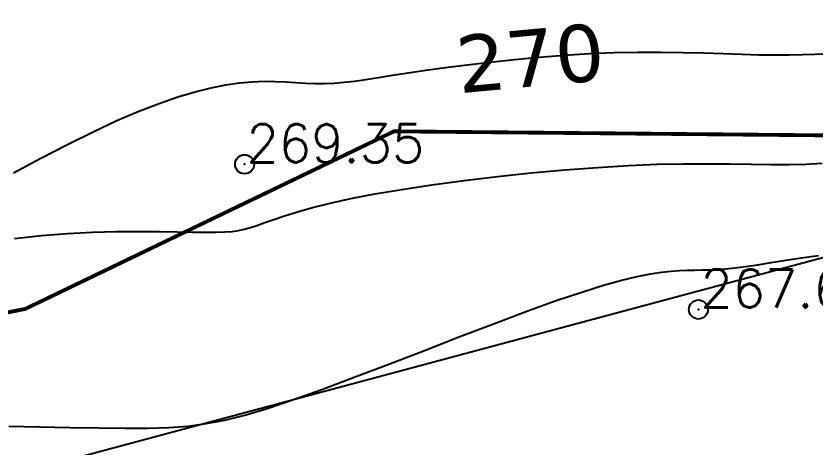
# Model space of a CAD drawing. Header units: millimetres. Extents: x 524954 to 526204, y 9523489 to 9524010.
# Drawn here: x 525845.92 to 525866.89, y 9523647.54 to 9523658.85 of the extents above; entities that cross this region are included whole.
import ezdxf
from ezdxf.enums import TextEntityAlignment as Align

# ---------------------------------------------------------------- set-up
doc = ezdxf.new("R2010")
doc.units = ezdxf.units.MM
doc.header["$PDMODE"] = 32
doc.header["$PDSIZE"] = 0.5
doc.linetypes.add('ACAD_ISO12W100', pattern=[21, 12, -3, 0, -3, 0, -3])
for name, color, linetype in [('Bord Fleuve', 4, 'ACAD_ISO12W100'), ('CN_01_00', 3, 'Continuous'), ('CN_02_00', 4, 'Continuous'), ('CN_10_00', 1, 'Continuous'), ('Cotation Courbes de niveau', 7, 'Continuous'), ('TopoAlt', 3, 'Continuous'), ('TOPOJIS', 7, 'Continuous')]:
    doc.layers.add(name, color=color, linetype=linetype)
doc.styles.add('Simplex 1.0', font='Simplex.shx', dxfattribs={"width": 0.99, "height": 1})
doc.styles.add('Verdana 1.0', font='verdana.ttf', dxfattribs={"width": 0.99, "height": 1})

# ---------------------------------------------------------------- blocks, each defined once
blk = doc.blocks.new('TCPOINT M')
at = {"color": 0}
blk.add_point((0, 0), dxfattribs=at)
at = {"layer": 'TopoAlt', "style": 'Simplex 1.0', "width": 0.99}
blk.add_attdef('ALT', (0.15, 0.15), '', height=1, dxfattribs=at)

msp = doc.modelspace()

# ---------------------------------------------------------------- hatches: boundary and pattern name
at = {"layer": 'Bord Fleuve', "ltscale": 0.5}
h = msp.add_hatch(dxfattribs=at)
h.set_pattern_fill('ANSI33', color=256, scale=2, angle=330, style=0)
h.paths.add_polyline_path([(526101.715, 9523771.778), (526101.498, 9523728.689), (526067.042, 9523702.1), (526048.223, 9523678.528), (526031.816, 9523676.184), (526027.837, 9523671.249), (526016.46, 9523661.911), (526012.684, 9523655.259), (526010.342, 9523652.337), (526009.349, 9523649.826), (526002.836, 9523644.901), (526001.359, 9523638.704), (525998.552, 9523634.868), (525992.641, 9523630.59), (525971.373, 9523621.771), (525946.333, 9523622.282), (525936.503, 9523619.892), (525930.695, 9523617.923), (525919.699, 9523615.395), (525895.841, 9523612.948), (525885.599, 9523613.628), (525875.196, 9523613.421), (525867.372, 9523614.558), (525859.164, 9523613.749), (525850.68, 9523611.584), (525842.877, 9523609.413), (525834.137, 9523605.724), (525821.783, 9523602.11), (525815.903, 9523600.185), (525796.184, 9523594.113), (525774.026, 9523585.199), (525767.099, 9523581.761), (525763.989, 9523580.32), (525760.33, 9523578.539), (525748.039, 9523572.413), (525744.059, 9523571.766), (525739.195, 9523569.005), (525726.381, 9523563.785), (525719.788, 9523561.814), (525707.248, 9523554.536), (525700.147, 9523552.212), (525692.212, 9523549.16), (525674.921, 9523545.702), (525662.522, 9523542.332), (525644.942, 9523541.016), (525635.899, 9523540.053), (525621.612, 9523536.522), (525609.298, 9523533.789), (525593.484, 9523529.477), (525590.482, 9523529.837), (525587.338, 9523528.188), (525575.413, 9523524.864), (525573.541, 9523524.376), (525537.559, 9523507.804), (525536.053, 9523507.312), (525509.961, 9523500.658), (525472.702, 9523501.018), (525453.195, 9523495.13), (525425.264, 9523493.316), (525409.725, 9523500.229), (525383.624, 9523517.145), (525374.857, 9523528.592), (525397.503, 9523550.219), (525408.728, 9523544.096), (525423.511, 9523536.311), (525445.736, 9523537.578), (525453.966, 9523539.782), (525464.454, 9523546.087), (525473.153, 9523547.827), (525482.046, 9523548.599), (525491.438, 9523548.246), (525499.251, 9523546.152), (525510.455, 9523545.914), (525524.182, 9523548.573), (525533.752, 9523550.446), (525539.312, 9523550.42), (525543.959, 9523554.529), (525548.966, 9523556.567), (525556.157, 9523559.482), (525565.701, 9523562.659), (525575.687, 9523565.927), (525586.045, 9523569.089), (525592.726, 9523570.833), (525599.232, 9523573.013), (525615.849, 9523577.326), (525625.16, 9523582.583), (525628.685, 9523586.517), (525632.523, 9523586.625), (525648.079, 9523583.088), (525655.429, 9523583.638), (525665.347, 9523586.334), (525670.505, 9523587.365), (525674.974, 9523592.31), (525681.363, 9523595.427), (525690.374, 9523596.897), (525696.726, 9523596.667), (525703.112, 9523600.372), (525712.502, 9523603.181), (525720.951, 9523606.622), (525729.973, 9523611.744), (525735.094, 9523612.577), (525741.896, 9523615.967), (525746.088, 9523618.007), (525749.05, 9523619.379), (525756.94, 9523623.296), (525766.831, 9523627.898), (525804.249, 9523638.101), (525817.576, 9523642.025), (525828.432, 9523644.919), (525839.805, 9523649.896), (525846.166, 9523651.166), (525855.839, 9523655.822), (525867.776, 9523655.711), (525877.503, 9523655.632), (525886.144, 9523654.198), (525894.786, 9523653.829), (525911.157, 9523655.506), (525918.652, 9523656.801), (525925.004, 9523658.249), (525933.183, 9523660.832), (525939.613, 9523663.374), (525944.509, 9523665.893), (525950.393, 9523669.022), (525957.623, 9523672.73), (525962.986, 9523676.276), (525970.165, 9523679.965), (525973.599, 9523682.924), (525976.261, 9523684.646), (525980.145, 9523686.246), (525987.591, 9523689.162), (525991.967, 9523692.966), (525998.543, 9523697.851), (526003.542, 9523703.73), (526012.581, 9523711.677), (526026.66, 9523716.709), (526030.85, 9523726.011), (526046.387, 9523740.613), (526052.355, 9523745.599), (526061.927, 9523759.011), (526073.275, 9523760.379), (526077.818, 9523761.95), (526083.981, 9523762.217)])
h.paths.add_polyline_path([(525512.661, 9523516.101), (525534.357, 9523523.257), (525535.319, 9523520.342), (525513.623, 9523513.186)], flags=24)
h.paths.add_polyline_path([(525743.331, 9523593.045), (525764.315, 9523602.078), (525765.529, 9523599.259), (525744.545, 9523590.226)], flags=24)
h.paths.add_polyline_path([(525983.194, 9523662.071), (526001.508, 9523675.73), (526003.343, 9523673.269), (525985.029, 9523659.611)], flags=24)

# ---------------------------------------------------------------- linework, layer by layer
at = {"layer": 'Bord Fleuve', "ltscale": 0.35, "flags": 128}
msp.add_lwpolyline([(525394.064, 9523546.741, 0.1, 0.1, 0), (525403.511, 9523541.057, 0.1, 0.1, 0), (525423.511, 9523536.311, 0.1, 0.1, 0), (525445.736, 9523537.578, 0.1, 0.1, 0), (525453.966, 9523539.782, 0.1, 0.1, 0), (525464.454, 9523546.087, 0.1, 0.1, 0), (525473.153, 9523547.827, 0.1, 0.1, 0), (525482.046, 9523548.599, 0.1, 0.1, 0), (525491.438, 9523548.246, 0.1, 0.1, 0), (525499.251, 9523546.152, 0.1, 0.1, 0), (525510.455, 9523545.914, 0.1, 0.1, 0), (525524.182, 9523548.573, 0.1, 0.1, 0), (525533.752, 9523550.446, 0.1, 0.1, 0), (525539.312, 9523550.42, 0.1, 0.1, 0), (525543.959, 9523554.529, 0.1, 0.1, 0), (525548.966, 9523556.567, 0.1, 0.1, 0), (525556.157, 9523559.482, 0.1, 0.1, 0), (525565.701, 9523562.659, 0.1, 0.1, 0), (525575.687, 9523565.927, 0.1, 0.1, 0), (525586.045, 9523569.089, 0.1, 0.1, 0), (525592.726, 9523570.833, 0.1, 0.1, 0), (525599.232, 9523573.013, 0.1, 0.1, 0), (525615.849, 9523577.326, 0.1, 0.1, 0), (525625.16, 9523582.583, 0.1, 0.1, 0), (525628.685, 9523586.517, 0.1, 0.1, 0), (525632.523, 9523586.625, 0.1, 0.1, 0), (525648.079, 9523583.088, 0.1, 0.1, 0), (525655.429, 9523583.638, 0.1, 0.1, 0), (525665.347, 9523586.334, 0.1, 0.1, 0), (525670.505, 9523587.365, 0.1, 0.1, 0), (525674.974, 9523592.31, 0.1, 0.1, 0), (525674.974, 9523592.31, 0.1, 0.1, 0), (525681.363, 9523595.427, 0.1, 0.1, 0), (525681.363, 9523595.427, 0.1, 0.1, 0), (525690.374, 9523596.897, 0.1, 0.1, 0), (525696.726, 9523596.667, 0.1, 0.1, 0), (525703.112, 9523600.372, 0.1, 0.1, 0), (525712.502, 9523603.181, 0.1, 0.1, 0), (525712.502, 9523603.181, 0.1, 0.1, 0), (525720.951, 9523606.622, 0.1, 0.1, 0), (525729.973, 9523611.744, 0.1, 0.1, 0), (525735.094, 9523612.577, 0.1, 0.1, 0), (525741.896, 9523615.967, 0.1, 0.1, 0), (525746.088, 9523618.007, 0.1, 0.1, 0), (525749.05, 9523619.379, 0.1, 0.1, 0), (525756.94, 9523623.296, 0.1, 0.1, 0), (525766.831, 9523627.898, 0.1, 0.1, 0), (525804.249, 9523638.101, 0.1, 0.1, 0), (525817.576, 9523642.025, 0.1, 0.1, 0), (525828.432, 9523644.919, 0.1, 0.1, 0), (525839.805, 9523649.896, 0.1, 0.1, 0), (525846.166, 9523651.166, 0.1, 0.1, 0), (525855.839, 9523655.822, 0.1, 0.1, 0), (525867.776, 9523655.711, 0.1, 0.1, 0), (525877.503, 9523655.632, 0.1, 0.1, 0), (525886.144, 9523654.198, 0.1, 0.1, 0), (525894.786, 9523653.829, 0.1, 0.1, 0), (525911.157, 9523655.506, 0.1, 0.1, 0), (525918.652, 9523656.801, 0.1, 0.1, 0), (525925.004, 9523658.249, 0.1, 0.1, 0), (525933.183, 9523660.832, 0.1, 0.1, 0), (525939.613, 9523663.374, 0.1, 0.1, 0), (525944.509, 9523665.893, 0.1, 0.1, 0), (525950.393, 9523669.022, 0.1, 0.1, 0), (525957.623, 9523672.73, 0.1, 0.1, 0), (525962.986, 9523676.276, 0.1, 0.1, 0), (525970.165, 9523679.965, 0.1, 0.1, 0), (525970.165, 9523679.965, 0.1, 0.1, 0), (525973.599, 9523682.924, 0.1, 0.1, 0), (525976.261, 9523684.646, 0.1, 0.1, 0), (525980.145, 9523686.246, 0.1, 0.1, 0), (525987.591, 9523689.162, 0.1, 0.1, 0), (525991.967, 9523692.966, 0.1, 0.1, 0), (525998.543, 9523697.851, 0.1, 0.1, 0), (526003.542, 9523703.73, 0.1, 0.1, 0), (526012.581, 9523711.677, 0.1, 0.1, 0), (526026.66, 9523716.709, 0.1, 0.1, 0), (526030.85, 9523726.011, 0.1, 0.1, 0), (526046.387, 9523740.613, 0.1, 0.1, 0), (526052.355, 9523745.599, 0.1, 0.1, 0), (526061.927, 9523759.011, 0.1, 0.1, 0), (526073.275, 9523760.379, 0.1, 0.1, 0), (526077.818, 9523761.95, 0.1, 0.1, 0), (526083.981, 9523762.217, 0.1, 0.1, 0), (526101.715, 9523771.778, 0, 0, 0)], format="xyseb", dxfattribs=at)
at = {"layer": 'CN_01_00', "elevation": 269, "flags": 128}
msp.add_lwpolyline([(525845.881, 9523653.013), (525846.584, 9523653.09), (525847.27, 9523653.144), (525847.93, 9523653.177), (525848.556, 9523653.194), (525849.141, 9523653.199), (525849.675, 9523653.196), (525850.151, 9523653.188), (525850.559, 9523653.18), (525850.897, 9523653.175), (525851.172, 9523653.175), (525851.398, 9523653.182), (525851.588, 9523653.195), (525851.754, 9523653.218), (525851.91, 9523653.252), (525852.069, 9523653.297), (525852.243, 9523653.355), (525852.445, 9523653.427), (525852.683, 9523653.511), (525852.966, 9523653.606), (525853.302, 9523653.71), (525853.698, 9523653.821), (525854.163, 9523653.938), (525854.705, 9523654.057), (525855.331, 9523654.179), (525856.046, 9523654.299), (525856.834, 9523654.417), (525857.676, 9523654.53), (525858.551, 9523654.635), (525859.44, 9523654.73), (525860.323, 9523654.812), (525861.181, 9523654.878), (525861.994, 9523654.928), (525862.745, 9523654.958), (525863.437, 9523654.972), (525864.075, 9523654.974), (525864.665, 9523654.97), (525865.212, 9523654.962), (525865.721, 9523654.956), (525866.198, 9523654.955), (525866.648, 9523654.965), (525867.077, 9523654.987)], dxfattribs=at)
at = {"layer": 'CN_02_00', "elevation": 268, "flags": 128}
msp.add_lwpolyline([(525845.727, 9523648.09), (525846.539, 9523648.07), (525847.336, 9523648.054), (525848.093, 9523648.042), (525848.784, 9523648.037), (525849.391, 9523648.04), (525849.931, 9523648.057), (525850.428, 9523648.093), (525850.91, 9523648.155), (525851.4, 9523648.248), (525851.924, 9523648.379), (525852.507, 9523648.554), (525853.175, 9523648.778), (525853.944, 9523649.054), (525854.795, 9523649.372), (525855.701, 9523649.717), (525856.635, 9523650.077), (525857.569, 9523650.437), (525858.475, 9523650.784), (525859.327, 9523651.103), (525860.097, 9523651.381), (525860.764, 9523651.607), (525861.332, 9523651.784), (525861.815, 9523651.919), (525862.222, 9523652.017), (525862.566, 9523652.085), (525862.858, 9523652.129), (525863.109, 9523652.155), (525863.331, 9523652.169), (525863.535, 9523652.178), (525863.729, 9523652.183), (525863.919, 9523652.187), (525864.112, 9523652.193), (525864.317, 9523652.203), (525864.539, 9523652.218), (525864.785, 9523652.243), (525865.064, 9523652.278), (525865.38, 9523652.325), (525865.732, 9523652.381), (525866.117, 9523652.442), (525866.533, 9523652.504), (525866.975, 9523652.563)], dxfattribs=at)
at = {"layer": 'CN_10_00', "elevation": 270, "flags": 128}
msp.add_lwpolyline([(525845.855, 9523654.731), (525846.569, 9523655.116), (525847.271, 9523655.481), (525847.943, 9523655.813), (525848.568, 9523656.103), (525849.145, 9523656.349), (525849.678, 9523656.556), (525850.169, 9523656.726), (525850.623, 9523656.861), (525851.041, 9523656.966), (525851.428, 9523657.042), (525851.785, 9523657.093), (525852.118, 9523657.122), (525852.428, 9523657.134), (525852.719, 9523657.131), (525852.995, 9523657.12), (525853.259, 9523657.105), (525853.514, 9523657.089), (525853.765, 9523657.078), (525854.013, 9523657.075), (525854.265, 9523657.086), (525854.524, 9523657.108), (525854.8, 9523657.141), (525855.099, 9523657.183), (525855.429, 9523657.234), (525855.796, 9523657.292), (525856.207, 9523657.356), (525856.67, 9523657.424), (525857.189, 9523657.496), (525857.757, 9523657.569), (525858.363, 9523657.64), (525858.998, 9523657.707), (525859.65, 9523657.768), (525860.311, 9523657.82), (525860.969, 9523657.861), (525861.615, 9523657.889), (525862.24, 9523657.902), (525862.84, 9523657.902), (525863.414, 9523657.893), (525863.96, 9523657.878), (525864.477, 9523657.861), (525864.961, 9523657.844), (525865.412, 9523657.831), (525865.828, 9523657.826), (525866.208, 9523657.829), (525866.557, 9523657.839), (525866.879, 9523657.849), (525867.181, 9523657.856)], dxfattribs=at)

# ---------------------------------------------------------------- block references
at = {"layer": 'TOPOJIS'}
ref = msp.add_blockref('TCPOINT M', (525851.917, 9523654.957, 269.35), dxfattribs=at)
ref.add_attrib('ALT', '269.35', (525851.967, 9523655.007, 269.35), dxfattribs={"layer": 'TopoAlt', "height": 1, "style": 'Simplex 1.0', "width": 0.99})
ref = msp.add_blockref('TCPOINT M', (525863.826, 9523651.149, 267.63), dxfattribs=at)
ref.add_attrib('ALT', '267.63', (525863.876, 9523651.199, 267.63), dxfattribs={"layer": 'TopoAlt', "height": 1, "style": 'Simplex 1.0', "width": 0.99})

# ---------------------------------------------------------------- texts
at = {"layer": 'Cotation Courbes de niveau', "style": 'Verdana 1.0', "width": 0.99}
msp.add_text('270', height=1.5, rotation=5.3347, dxfattribs=at).set_placement((525859.414, 9523657.746, 270), align=Align.MIDDLE_CENTER)

doc.saveas('drawing.dxf')
